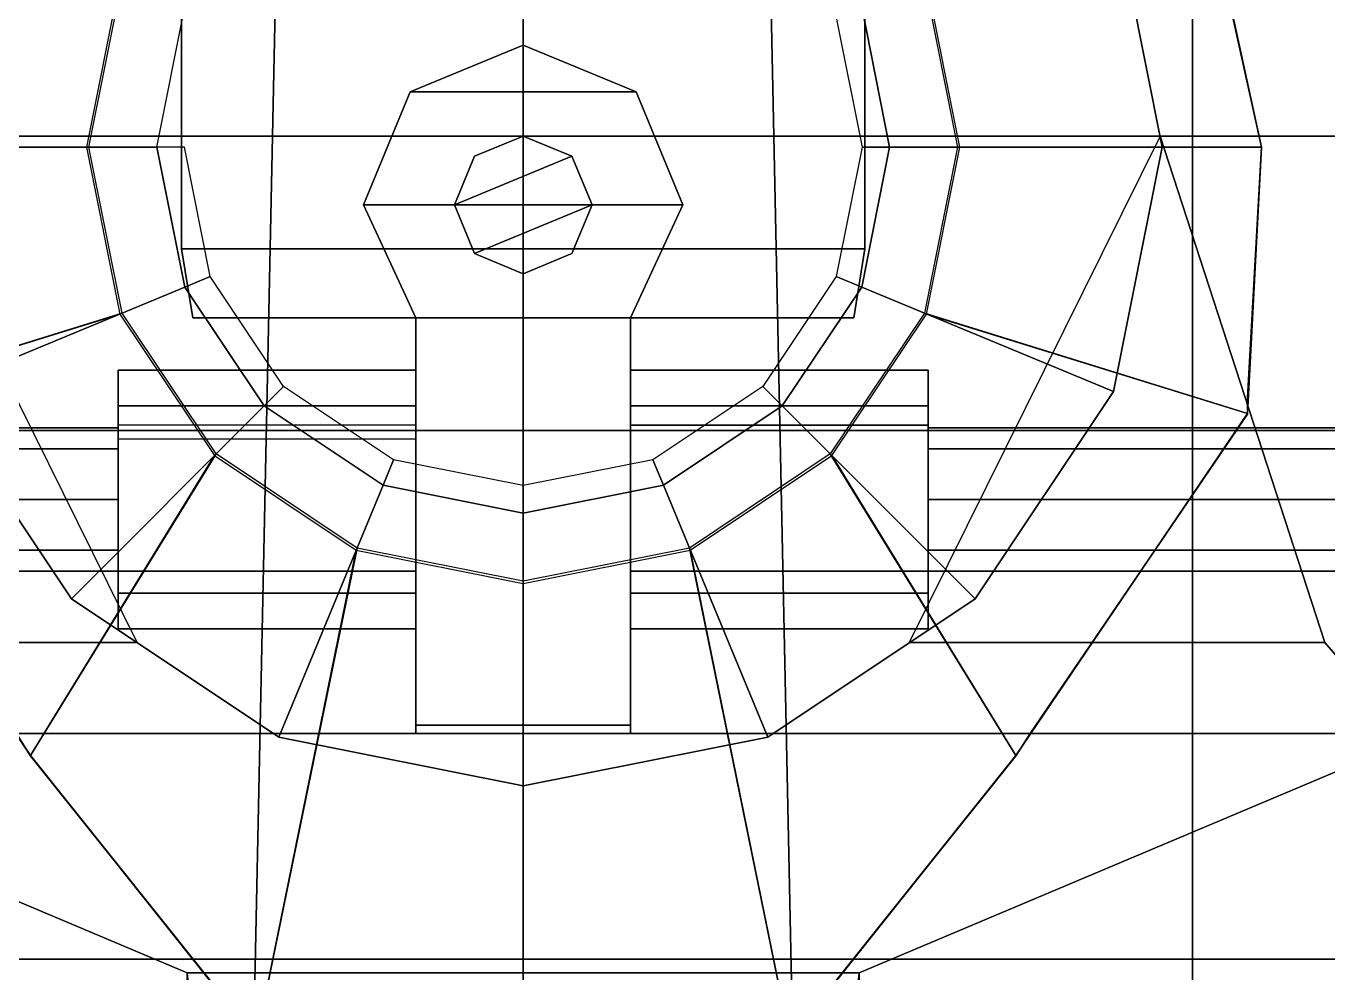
# Model space of a CAD drawing. Header units: millimetres. Extents: x -9 to 9, y -100 to 98.
# Drawn here: x -1.805 to 2.922, y 37.67 to 41.109 of the extents above; entities that cross this region are included whole.
import ezdxf

# ---------------------------------------------------------------- set-up
doc = ezdxf.new("R2010")
doc.units = ezdxf.units.MM
for name, color, linetype in [('railings', 6, 'Continuous'), ('rangefinders', 2, 'Continuous'), ('superstructure', 3, 'Continuous')]:
    doc.layers.add(name, color=color, linetype=linetype)

msp = doc.modelspace()

# ---------------------------------------------------------------- linework, layer by layer
for points in [[(-2.43, 49.81, -5.63), (-0.72, 49.81, -5.92), (-1.03, 34.97, -5.92), (-2.43, 34.97, -5.73)], [(0, 34.97, -5.97), (-1.03, 34.97, -5.92), (-0.72, 49.81, -5.92), (0, 49.81, -5.97)], [(0, 49.81, -5.97), (0.72, 49.81, -5.92), (1.03, 34.97, -5.92), (0, 34.97, -5.97)], [(2.43, 34.97, -5.73), (1.03, 34.97, -5.92), (0.72, 49.81, -5.92), (2.43, 49.81, -5.63)], [(3.55, 34.97, -5.46), (2.43, 34.97, -5.73), (2.43, 49.81, -5.63), (3.75, 49.81, -4.97)]]:
    msp.add_3dface(points)
at = {"layer": 'railings'}
for points in [[(2.68, 40.67, 19.55), (2.48, 41.58, 19.55), (2.48, 41.58, 19.44), (2.68, 40.67, 19.44)], [(2.68, 40.67, 19.44), (2.48, 41.58, 19.44), (2.48, 41.58, 19.55), (2.68, 40.67, 19.55)], [(2.68, 40.67, 19.91), (2.48, 41.58, 19.91), (2.48, 41.58, 20.02), (2.68, 40.67, 20.02)], [(2.68, 40.67, 20.02), (2.48, 41.58, 20.02), (2.48, 41.58, 19.91), (2.68, 40.67, 19.91)], [(2.68, 40.67, 19.55), (2.63, 39.76, 19.55), (2.63, 39.76, 19.44), (2.68, 40.67, 19.44)], [(2.68, 40.67, 19.44), (2.63, 39.76, 19.44), (2.63, 39.76, 19.55), (2.68, 40.67, 19.55)], [(2.68, 40.67, 19.91), (2.63, 39.76, 19.91), (2.63, 39.76, 20.02), (2.68, 40.67, 20.02)], [(2.68, 40.67, 20.02), (2.63, 39.76, 20.02), (2.63, 39.76, 19.91), (2.68, 40.67, 19.91)], [(2.63, 39.7, 18.99), (2.63, 39.7, 20.02), (2.63, 39.76, 20.02), (2.63, 39.76, 18.99)], [(2.63, 39.76, 18.99), (2.63, 39.76, 20.02), (2.63, 39.7, 20.02), (2.63, 39.7, 18.99)], [(2.63, 39.7, 19.44), (1.84, 38.54, 19.44), (1.84, 38.54, 19.55), (2.63, 39.7, 19.55)], [(2.63, 39.7, 19.55), (1.84, 38.54, 19.55), (1.84, 38.54, 19.44), (2.63, 39.7, 19.44)], [(2.63, 39.7, 20.02), (1.84, 38.54, 20.02), (1.84, 38.54, 19.91), (2.63, 39.7, 19.91)], [(2.63, 39.7, 19.91), (1.84, 38.54, 19.91), (1.84, 38.54, 20.02), (2.63, 39.7, 20.02)], [(-1.22, 37.67, 16.61), (-3.28, 38.54, 16.61), (-3.28, 38.54, 16.72), (-1.22, 37.67, 16.72)], [(-1.22, 37.67, 16.72), (-3.28, 38.54, 16.72), (-3.28, 38.54, 16.61), (-1.22, 37.67, 16.61)], [(-1.22, 37.67, 16.14), (-3.28, 38.54, 16.14), (-3.28, 38.54, 16.25), (-1.22, 37.67, 16.25)], [(-1.22, 37.67, 16.25), (-3.28, 38.54, 16.25), (-3.28, 38.54, 16.14), (-1.22, 37.67, 16.14)], [(-1.84, 38.54, 18.99), (-1.84, 38.54, 20.02), (-1.79, 38.46, 20.02), (-1.79, 38.46, 18.99)], [(-1.79, 38.46, 18.99), (-1.79, 38.46, 20.02), (-1.84, 38.54, 20.02), (-1.84, 38.54, 18.99)], [(1.22, 37.67, 16.25), (3.28, 38.54, 16.25), (3.28, 38.54, 16.14), (1.22, 37.67, 16.14)], [(1.22, 37.67, 16.14), (3.28, 38.54, 16.14), (3.28, 38.54, 16.25), (1.22, 37.67, 16.25)], [(1.22, 37.67, 16.61), (3.28, 38.54, 16.61), (3.28, 38.54, 16.72), (1.22, 37.67, 16.72)], [(1.22, 37.67, 16.72), (3.28, 38.54, 16.72), (3.28, 38.54, 16.61), (1.22, 37.67, 16.61)], [(1.84, 38.54, 18.99), (1.84, 38.54, 20.02), (1.79, 38.46, 20.02), (1.79, 38.46, 18.99)], [(1.79, 38.46, 18.99), (1.79, 38.46, 20.02), (1.84, 38.54, 20.02), (1.84, 38.54, 18.99)], [(-1.79, 38.46, 19.91), (-1.03, 37.51, 19.91), (-1.03, 37.51, 20.02), (-1.789, 38.46, 20.02)], [(-1.789, 38.46, 20.02), (-1.03, 37.51, 20.02), (-1.03, 37.51, 19.91), (-1.79, 38.46, 19.91)], [(-1.789, 38.46, 19.55), (-1.03, 37.51, 19.55), (-1.03, 37.51, 19.44), (-1.79, 38.46, 19.44)], [(-1.79, 38.46, 19.44), (-1.03, 37.51, 19.44), (-1.03, 37.51, 19.55), (-1.789, 38.46, 19.55)], [(1.79, 38.46, 19.44), (1.03, 37.51, 19.44), (1.03, 37.51, 19.55), (1.789, 38.46, 19.55)], [(1.789, 38.46, 19.55), (1.03, 37.51, 19.55), (1.03, 37.51, 19.44), (1.79, 38.46, 19.44)], [(1.789, 38.46, 20.02), (1.03, 37.51, 20.02), (1.03, 37.51, 19.91), (1.79, 38.46, 19.91)], [(1.79, 38.46, 19.91), (1.03, 37.51, 19.91), (1.03, 37.51, 20.02), (1.789, 38.46, 20.02)], [(-1.22, 37.67, 15.69), (-1.22, 37.67, 16.72), (-1.12, 37.67, 16.72), (-1.12, 37.67, 15.69)], [(-1.12, 37.67, 15.69), (-1.12, 37.67, 16.72), (-1.22, 37.67, 16.72), (-1.22, 37.67, 15.69)], [(1.12, 37.67, 15.69), (1.12, 37.67, 16.72), (1.22, 37.67, 16.72), (1.22, 37.67, 15.69)], [(1.22, 37.67, 15.69), (1.22, 37.67, 16.72), (1.12, 37.67, 16.72), (1.12, 37.67, 15.69)]]:
    msp.add_3dface(points, dxfattribs=at)
at = {"layer": 'rangefinders'}
for points in [[(-1.24, 41.3, 23.14), (-1.24, 41.3, 20.51), (-1.24, 40.3, 20.51), (-1.24, 40.3, 23.14)], [(-1.24, 40.3, 20.51), (-1.24, 41.3, 20.51), (1.24, 41.3, 20.51), (1.24, 40.3, 20.51)], [(1.24, 40.3, 23.14), (1.24, 41.3, 23.14), (-1.24, 41.3, 23.14), (-1.24, 40.3, 23.14)], [(1.24, 40.3, 20.51), (1.24, 41.3, 20.51), (1.24, 41.3, 23.14), (1.24, 40.3, 23.14)], [(0.4101, 40.8701, 23.47), (0, 41.04, 23.47), (0, 41.04, 23.47), (-0.4102, 40.87, 23.47)], [(0, 41.04, 23.14), (-0.4101, 40.8701, 23.14), (-0.4101, 40.8701, 23.47), (0, 41.04, 23.47)], [(0.4101, 40.8701, 23.14), (0, 41.04, 23.14), (0, 41.04, 23.47), (0.4101, 40.8701, 23.47)], [(-0.4101, 40.8701, 23.14), (-0.58, 40.46, 23.14), (-0.58, 40.46, 23.47), (-0.4101, 40.8701, 23.47)], [(0.58, 40.46, 23.47), (0.4101, 40.8701, 23.47), (-0.4102, 40.87, 23.47), (-0.58, 40.4599, 23.47)], [(0.58, 40.46, 23.14), (0.4101, 40.8701, 23.14), (0.4101, 40.8701, 23.47), (0.58, 40.46, 23.47)], [(-0.25, 40.46, 23.99), (0.1768, 40.6368, 23.99), (0, 40.71, 23.99), (-0.1768, 40.6368, 23.99)], [(0, 40.71, 23.47), (-0.1768, 40.6368, 23.47), (-0.1768, 40.6368, 23.99), (0, 40.71, 23.99)], [(0.1768, 40.6368, 23.47), (0, 40.71, 23.47), (0, 40.71, 23.99), (0.1768, 40.6368, 23.99)], [(-0.1768, 40.6368, 23.47), (-0.25, 40.46, 23.47), (-0.25, 40.46, 23.99), (-0.1768, 40.6368, 23.99)], [(-0.1768, 40.2832, 23.99), (0.25, 40.46, 23.99), (0.1768, 40.6368, 23.99), (-0.25, 40.46, 23.99)], [(0.25, 40.46, 23.47), (0.1768, 40.6368, 23.47), (0.1768, 40.6368, 23.99), (0.25, 40.46, 23.99)], [(-0.58, 40.46, 23.14), (-0.39, 40.0499, 23.14), (-0.39, 40.0499, 23.47), (-0.58, 40.46, 23.47)], [(0.39, 40.0499, 23.47), (0.58, 40.46, 23.47), (-0.58, 40.46, 23.47), (-0.39, 40.0499, 23.47)], [(-0.25, 40.46, 23.47), (-0.1768, 40.2832, 23.47), (-0.1768, 40.2832, 23.99), (-0.25, 40.46, 23.99)], [(0, 40.21, 23.99), (0.1768, 40.2832, 23.99), (0.25, 40.46, 23.99), (-0.1768, 40.2832, 23.99)], [(0.1768, 40.2832, 23.47), (0.25, 40.46, 23.47), (0.25, 40.46, 23.99), (0.1768, 40.2832, 23.99)], [(0.39, 40.0499, 23.14), (0.58, 40.46, 23.14), (0.58, 40.46, 23.47), (0.39, 40.0499, 23.47)], [(-1.24, 40.3, 23.14), (-1.24, 40.3, 20.51), (-1.2, 40.05, 20.51), (-1.2, 40.05, 23.14)], [(-1.2, 40.05, 20.51), (-1.24, 40.3, 20.51), (1.24, 40.3, 20.51), (1.2, 40.05, 20.51)], [(1.2, 40.05, 23.14), (1.24, 40.3, 23.14), (-1.24, 40.3, 23.14), (-1.2, 40.05, 23.14)], [(-0.1768, 40.2832, 23.47), (0, 40.21, 23.47), (0, 40.21, 23.99), (-0.1768, 40.2832, 23.99)], [(0, 40.21, 23.47), (0.1768, 40.2832, 23.47), (0.1768, 40.2832, 23.99), (0, 40.21, 23.99)], [(1.2, 40.05, 20.51), (1.24, 40.3, 20.51), (1.24, 40.3, 23.14), (1.2, 40.05, 23.14)], [(-1.2, 40.05, 23.14), (-1.2, 40.05, 20.51), (-0.39, 40.05, 20.51), (-0.39, 40.0499, 23.14)], [(-0.39, 40.05, 23.47), (-0.39, 40.05, 20.51), (-0.39, 38.54, 20.51), (-0.39, 38.57, 23.47)], [(-0.39, 38.54, 20.51), (-0.39, 40.05, 20.51), (0.39, 40.05, 20.51), (0.39, 38.54, 20.51)], [(0.39, 38.57, 23.47), (0.39, 40.05, 23.47), (-0.39, 40.05, 23.47), (-0.39, 38.57, 23.47)], [(0.39, 38.54, 20.51), (0.39, 40.05, 20.51), (0.39, 40.05, 23.47), (0.39, 38.57, 23.47)], [(0.39, 40.05, 23.14), (0.39, 40.05, 20.51), (1.2, 40.05, 20.51), (1.2, 40.0499, 23.14)], [(-1.47, 39.86, 22.3), (-1.47, 38.92, 22.3), (-1.47, 38.92, 23.1), (-1.47, 39.86, 23.1)], [(-0.39, 39.86, 23.1), (-0.39, 39.86, 22.3), (-1.47, 39.86, 22.3), (-1.47, 39.86, 23.1)], [(-1.47, 38.92, 22.3), (-1.47, 39.86, 22.3), (-1.47, 39.66, 22.07), (-1.47, 39.13, 22.07)], [(-1.47, 39.66, 22.07), (-1.47, 39.86, 22.3), (-0.39, 39.86, 22.3), (-0.39, 39.66, 22.07)], [(-1.47, 39.86, 23.1), (-1.47, 38.92, 23.1), (-1.47, 39.05, 23.28), (-1.47, 39.73, 23.28)], [(-0.39, 39.73, 23.28), (-0.39, 39.86, 23.1), (-1.47, 39.86, 23.1), (-1.47, 39.73, 23.28)], [(-1.47, 39.86, 20.84), (-1.47, 38.92, 20.84), (-1.47, 38.92, 21.64), (-1.47, 39.86, 21.64)], [(-0.39, 39.86, 21.64), (-0.39, 39.86, 20.84), (-1.47, 39.86, 20.84), (-1.47, 39.86, 21.64)], [(-1.47, 38.92, 20.84), (-1.47, 39.86, 20.84), (-1.47, 39.66, 20.61), (-1.47, 39.13, 20.61)], [(-1.47, 39.66, 20.61), (-1.47, 39.86, 20.84), (-0.39, 39.86, 20.84), (-0.39, 39.66, 20.61)], [(-1.47, 39.86, 21.64), (-1.47, 38.92, 21.64), (-1.47, 39.05, 21.82), (-1.47, 39.73, 21.82)], [(-0.39, 39.73, 21.82), (-0.39, 39.86, 21.64), (-1.47, 39.86, 21.64), (-1.47, 39.73, 21.82)], [(1.47, 39.73, 23.28), (1.47, 39.86, 23.1), (0.39, 39.86, 23.1), (0.39, 39.73, 23.28)], [(1.47, 39.86, 23.1), (1.47, 39.86, 22.3), (0.39, 39.86, 22.3), (0.39, 39.86, 23.1)], [(0.39, 39.66, 22.07), (0.39, 39.86, 22.3), (1.47, 39.86, 22.3), (1.47, 39.66, 22.07)], [(1.47, 39.86, 21.64), (1.47, 39.86, 20.84), (0.39, 39.86, 20.84), (0.39, 39.86, 21.64)], [(0.39, 39.66, 20.61), (0.39, 39.86, 20.84), (1.47, 39.86, 20.84), (1.47, 39.66, 20.61)], [(1.47, 39.73, 21.82), (1.47, 39.86, 21.64), (0.39, 39.86, 21.64), (0.39, 39.73, 21.82)], [(1.47, 38.92, 23.1), (1.47, 39.86, 23.1), (1.47, 39.73, 23.28), (1.47, 39.05, 23.28)], [(1.47, 38.92, 22.3), (1.47, 39.86, 22.3), (1.47, 39.86, 23.1), (1.47, 38.92, 23.1)], [(1.47, 39.86, 22.3), (1.47, 38.92, 22.3), (1.47, 39.13, 22.07), (1.47, 39.66, 22.07)], [(1.47, 38.92, 20.84), (1.47, 39.86, 20.84), (1.47, 39.86, 21.64), (1.47, 38.92, 21.64)], [(1.47, 39.86, 20.84), (1.47, 38.92, 20.84), (1.47, 39.13, 20.61), (1.47, 39.66, 20.61)], [(1.47, 38.92, 21.64), (1.47, 39.86, 21.64), (1.47, 39.73, 21.82), (1.47, 39.05, 21.82)], [(-1.47, 39.73, 23.28), (-1.47, 39.05, 23.28), (-0.39, 39.05, 23.28), (-0.39, 39.73, 23.28)], [(-1.47, 39.73, 21.82), (-1.47, 39.05, 21.82), (-0.39, 39.05, 21.82), (-0.39, 39.73, 21.82)], [(1.47, 39.05, 23.28), (1.47, 39.73, 23.28), (0.39, 39.73, 23.28), (0.39, 39.05, 23.28)], [(1.47, 39.05, 21.82), (1.47, 39.73, 21.82), (0.39, 39.73, 21.82), (0.39, 39.05, 21.82)], [(1.47, 39.66, 22.07), (1.47, 39.13, 22.07), (0.39, 39.13, 22.07), (0.39, 39.66, 22.07)], [(1.47, 39.66, 20.61), (1.47, 39.13, 20.61), (0.39, 39.13, 20.61), (0.39, 39.66, 20.61)], [(-1.47, 39.65, 22.79), (-1.47, 39.5738, 22.6062), (-3.47, 39.5738, 22.6062), (-3.47, 39.65, 22.79)], [(-1.47, 39.5738, 22.9738), (-1.47, 39.65, 22.79), (-3.47, 39.65, 22.79), (-3.47, 39.5738, 22.9738)], [(-1.47, 39.65, 21.33), (-1.47, 39.5738, 21.1462), (-3.47, 39.5738, 21.1462), (-3.47, 39.65, 21.33)], [(-1.47, 39.5738, 21.5138), (-1.47, 39.65, 21.33), (-3.47, 39.65, 21.33), (-3.47, 39.5738, 21.5138)], [(-1.47, 39.13, 22.07), (-1.47, 39.61, 22.07), (-0.39, 39.61, 22.07), (-0.39, 39.13, 22.07)], [(-1.47, 39.13, 20.61), (-1.47, 39.61, 20.61), (-0.39, 39.61, 20.61), (-0.39, 39.13, 20.61)], [(1.47, 39.65, 22.79), (1.47, 39.5738, 22.9738), (3.47, 39.5738, 22.9738), (3.47, 39.65, 22.79)], [(1.47, 39.5738, 22.6062), (1.47, 39.65, 22.79), (3.47, 39.65, 22.79), (3.47, 39.5738, 22.6062)], [(1.47, 39.5738, 21.1462), (1.47, 39.65, 21.33), (3.47, 39.65, 21.33), (3.47, 39.5738, 21.1462)], [(1.47, 39.65, 21.33), (1.47, 39.5738, 21.5138), (3.47, 39.5738, 21.5138), (3.47, 39.65, 21.33)], [(-1.47, 39.5738, 22.6062), (-1.47, 39.39, 22.53), (-3.47, 39.39, 22.53), (-3.47, 39.5738, 22.6062)], [(-1.47, 39.39, 23.05), (-1.47, 39.5738, 22.9738), (-3.47, 39.5738, 22.9738), (-3.47, 39.39, 23.05)], [(-1.47, 39.5738, 21.1462), (-1.47, 39.39, 21.07), (-3.47, 39.39, 21.07), (-3.47, 39.5738, 21.1462)], [(-1.47, 39.39, 21.59), (-1.47, 39.5738, 21.5138), (-3.47, 39.5738, 21.5138), (-3.47, 39.39, 21.59)], [(1.47, 39.5738, 22.9738), (1.47, 39.39, 23.05), (3.47, 39.39, 23.05), (3.47, 39.5738, 22.9738)], [(1.47, 39.39, 22.53), (1.47, 39.5738, 22.6062), (3.47, 39.5738, 22.6062), (3.47, 39.39, 22.53)], [(1.47, 39.39, 21.07), (1.47, 39.5738, 21.1462), (3.47, 39.5738, 21.1462), (3.47, 39.39, 21.07)], [(1.47, 39.5738, 21.5138), (1.47, 39.39, 21.59), (3.47, 39.39, 21.59), (3.47, 39.5738, 21.5138)], [(-1.47, 39.39, 22.53), (-1.47, 39.2062, 22.6062), (-3.47, 39.2062, 22.6062), (-3.47, 39.39, 22.53)], [(-1.47, 39.2062, 22.9738), (-1.47, 39.39, 23.05), (-3.47, 39.39, 23.05), (-3.47, 39.2062, 22.9738)], [(-1.47, 39.39, 21.07), (-1.47, 39.2062, 21.1462), (-3.47, 39.2062, 21.1462), (-3.47, 39.39, 21.07)], [(-1.47, 39.2062, 21.5138), (-1.47, 39.39, 21.59), (-3.47, 39.39, 21.59), (-3.47, 39.2062, 21.5138)], [(1.47, 39.39, 23.05), (1.47, 39.2062, 22.9738), (3.47, 39.2062, 22.9738), (3.47, 39.39, 23.05)], [(1.47, 39.2062, 22.6062), (1.47, 39.39, 22.53), (3.47, 39.39, 22.53), (3.47, 39.2062, 22.6062)], [(1.47, 39.2062, 21.1462), (1.47, 39.39, 21.07), (3.47, 39.39, 21.07), (3.47, 39.2062, 21.1462)], [(1.47, 39.39, 21.59), (1.47, 39.2062, 21.5138), (3.47, 39.2062, 21.5138), (3.47, 39.39, 21.59)], [(-1.47, 39.2062, 22.6062), (-1.47, 39.13, 22.79), (-3.47, 39.13, 22.79), (-3.47, 39.2062, 22.6062)], [(-1.47, 39.13, 22.79), (-1.47, 39.2062, 22.9738), (-3.47, 39.2062, 22.9738), (-3.47, 39.13, 22.79)], [(-1.47, 39.2062, 21.1462), (-1.47, 39.13, 21.33), (-3.47, 39.13, 21.33), (-3.47, 39.2062, 21.1462)], [(-1.47, 39.13, 21.33), (-1.47, 39.2062, 21.5138), (-3.47, 39.2062, 21.5138), (-3.47, 39.13, 21.33)], [(1.47, 39.2062, 22.9738), (1.47, 39.13, 22.79), (3.47, 39.13, 22.79), (3.47, 39.2062, 22.9738)], [(1.47, 39.13, 22.79), (1.47, 39.2062, 22.6062), (3.47, 39.2062, 22.6062), (3.47, 39.13, 22.79)], [(1.47, 39.13, 21.33), (1.47, 39.2062, 21.1462), (3.47, 39.2062, 21.1462), (3.47, 39.13, 21.33)], [(1.47, 39.2062, 21.5138), (1.47, 39.13, 21.33), (3.47, 39.13, 21.33), (3.47, 39.2062, 21.5138)], [(-0.39, 39.13, 22.07), (-0.39, 38.92, 22.3), (-1.47, 38.92, 22.3), (-1.47, 39.13, 22.07)], [(-0.39, 39.13, 20.61), (-0.39, 38.92, 20.84), (-1.47, 38.92, 20.84), (-1.47, 39.13, 20.61)], [(1.47, 39.13, 22.07), (1.47, 38.92, 22.3), (0.39, 38.92, 22.3), (0.39, 39.13, 22.07)], [(1.47, 39.13, 20.61), (1.47, 38.92, 20.84), (0.39, 38.92, 20.84), (0.39, 39.13, 20.61)], [(-1.47, 39.05, 23.28), (-1.47, 38.92, 23.1), (-0.39, 38.92, 23.1), (-0.39, 39.05, 23.28)], [(-1.47, 39.05, 21.82), (-1.47, 38.92, 21.64), (-0.39, 38.92, 21.64), (-0.39, 39.05, 21.82)], [(0.39, 39.05, 23.28), (0.39, 38.92, 23.1), (1.47, 38.92, 23.1), (1.47, 39.05, 23.28)], [(0.39, 39.05, 21.82), (0.39, 38.92, 21.64), (1.47, 38.92, 21.64), (1.47, 39.05, 21.82)], [(-1.47, 38.92, 23.1), (-1.47, 38.92, 22.3), (-0.39, 38.92, 22.3), (-0.39, 38.92, 23.1)], [(-1.47, 38.92, 21.64), (-1.47, 38.92, 20.84), (-0.39, 38.92, 20.84), (-0.39, 38.92, 21.64)], [(0.39, 38.92, 23.1), (0.39, 38.92, 22.3), (1.47, 38.92, 22.3), (1.47, 38.92, 23.1)], [(0.39, 38.92, 21.64), (0.39, 38.92, 20.84), (1.47, 38.92, 20.84), (1.47, 38.92, 21.64)], [(-0.39, 38.57, 23.47), (-0.39, 38.54, 20.51), (0.39, 38.54, 20.51), (0.39, 38.57, 23.47)]]:
    msp.add_3dface(points, dxfattribs=at)
at = {"layer": 'superstructure'}
for points in [[(-3.71, 40.71, 11.95), (-1.23, 44.39, 11.95), (1.23, 44.39, 11.95), (3.71, 40.71, 11.95)], [(1.23, 44.39, 14.56), (-1.23, 44.39, 14.56), (-3.71, 40.71, 14.56), (3.71, 40.71, 14.56)], [(-3.71, 40.71, 14.56), (-1.23, 44.39, 14.56), (-1.23, 44.39, 11.95), (-3.71, 40.71, 11.95)], [(3.71, 40.71, 11.95), (1.23, 44.39, 11.95), (1.23, 44.39, 14.56), (3.71, 40.71, 14.56)], [(3.28, 42.98, 15.69), (-3.28, 42.98, 15.69), (-3.28, 38.54, 15.69), (3.28, 38.54, 15.69)], [(-2.68, 40.67, 18.94), (-2.47, 41.6382, 18.94), (-1.4646, 41.2767, 18.94), (-1.5853, 40.67, 18.94)], [(-1.5766, 40.67, 18.99), (-1.4566, 41.2734, 18.99), (-2.47, 41.6382, 18.99), (-2.68, 40.67, 18.99)], [(1.4566, 41.2734, 18.99), (1.5766, 40.67, 18.99), (2.68, 40.67, 18.99), (2.47, 41.6382, 18.99)], [(2.47, 41.6382, 18.94), (2.68, 40.67, 18.94), (1.5853, 40.67, 18.94), (1.4646, 41.2767, 18.94)], [(2.47, 41.6382, 18.99), (2.68, 40.67, 18.99), (2.68, 40.67, 18.94), (2.47, 41.6382, 18.94)], [(-2.1434, 41.5578, 14.68), (-2.32, 40.67, 14.68), (-1.33, 40.67, 20.42), (-1.2288, 41.179, 20.42)], [(2.32, 40.67, 14.68), (2.1434, 41.5578, 14.68), (1.2288, 41.179, 20.42), (1.33, 40.67, 20.42)], [(2.32, 40.67, 7.23), (2.1434, 41.5578, 7.23), (2.1434, 41.5578, 14.68), (2.32, 40.67, 14.68)], [(-3.13, 41.5, 9.77), (-5.55, 39.64, 9.77), (5.55, 39.64, 9.77), (3.13, 41.5, 9.77)], [(3.71, 40.71, 12), (-3.71, 40.71, 12), (-3.71, 36.63, 12), (3.71, 36.63, 12)], [(-2.91, 38.87, 11.95), (-1.4018, 38.87, 11.95), (-2.312, 40.71, 11.95)], [(1.4018, 38.87, 11.95), (2.91, 38.87, 11.95), (2.312, 40.71, 11.95)], [(2.312, 40.71, 12), (3.71, 40.71, 12), (3.71, 40.71, 14.56), (2.312, 40.71, 14.56)], [(2.91, 38.87, 11.95), (3.04, 38.72, 11.95), (3.71, 40.71, 11.95), (2.312, 40.71, 11.95)], [(-2.63, 39.7018, 18.94), (-2.68, 40.67, 18.94), (-1.5853, 40.67, 18.94), (-1.4646, 40.0633, 18.94)], [(-1.4566, 40.0666, 18.99), (-1.5766, 40.67, 18.99), (-2.68, 40.67, 18.99), (-2.63, 39.7018, 18.99)], [(-2.32, 40.67, 14.68), (-2.1434, 39.7822, 14.68), (-1.2288, 40.161, 20.42), (-1.33, 40.67, 20.42)], [(2.1434, 39.7822, 14.68), (2.32, 40.67, 14.68), (1.33, 40.67, 20.42), (1.2288, 40.161, 20.42)], [(1.5766, 40.67, 18.99), (1.4566, 40.0666, 18.99), (2.63, 39.7018, 18.99), (2.68, 40.67, 18.99)], [(2.68, 40.67, 18.94), (2.63, 39.7018, 18.94), (1.4646, 40.0633, 18.94), (1.5853, 40.67, 18.94)], [(2.1434, 39.7822, 7.23), (2.32, 40.67, 7.23), (2.32, 40.67, 14.68), (2.1434, 39.7822, 14.68)], [(2.68, 40.67, 18.99), (2.63, 39.7018, 18.99), (2.63, 39.7018, 18.94), (2.68, 40.67, 18.94)], [(-2.1434, 39.7822, 14.68), (-1.6405, 39.0295, 14.68), (-0.9405, 39.7295, 20.42), (-1.2288, 40.161, 20.42)], [(1.6405, 39.0295, 14.68), (2.1434, 39.7822, 14.68), (1.2288, 40.161, 20.42), (0.9405, 39.7295, 20.42)], [(-1.1149, 39.5551, 18.99), (-1.4566, 40.0666, 18.99), (-2.63, 39.7018, 18.99), (-1.789, 38.46, 18.99)], [(-1.789, 38.46, 18.94), (-2.63, 39.7018, 18.94), (-1.4646, 40.0633, 18.94), (-1.1209, 39.5491, 18.94)], [(1.4566, 40.0666, 18.99), (1.1149, 39.5551, 18.99), (1.789, 38.46, 18.99), (2.63, 39.7018, 18.99)], [(2.63, 39.7018, 18.94), (1.789, 38.46, 18.94), (1.1209, 39.5491, 18.94), (1.4646, 40.0633, 18.94)], [(-2.1434, 39.7822, 7.23), (-1.6405, 39.0295, 7.23), (-1.6405, 39.0295, 14.68), (-2.1434, 39.7822, 14.68)], [(1.6405, 39.0295, 7.23), (2.1434, 39.7822, 7.23), (2.1434, 39.7822, 14.68), (1.6405, 39.0295, 14.68)], [(-1.6405, 39.0295, 14.68), (-0.8878, 38.5266, 14.68), (-0.509, 39.4412, 20.42), (-0.9405, 39.7295, 20.42)], [(0.8878, 38.5266, 14.68), (1.6405, 39.0295, 14.68), (0.9405, 39.7295, 20.42), (0.509, 39.4412, 20.42)], [(-1.789, 38.46, 18.99), (-2.63, 39.7018, 18.99), (-2.63, 39.7018, 18.94), (-1.789, 38.46, 18.94)], [(2.63, 39.7018, 18.99), (1.789, 38.46, 18.99), (1.789, 38.46, 18.94), (2.63, 39.7018, 18.94)], [(-5.55, 39.64, 9.77), (-6.35, 37.72, 9.77), (6.35, 37.72, 9.77), (5.55, 39.64, 9.77)], [(-0.6034, 39.2134, 18.99), (-1.1149, 39.5551, 18.99), (-1.789, 38.46, 18.99), (-0.9682, 37.43, 18.99)], [(-0.9682, 37.43, 18.94), (-1.789, 38.46, 18.94), (-1.1209, 39.5491, 18.94), (-0.6067, 39.2054, 18.94)], [(1.1149, 39.5551, 18.99), (0.6034, 39.2134, 18.99), (0.9682, 37.43, 18.99), (1.789, 38.46, 18.99)], [(1.789, 38.46, 18.94), (0.9682, 37.43, 18.94), (0.6067, 39.2054, 18.94), (1.1209, 39.5491, 18.94)], [(-0.8878, 38.5266, 14.68), (0, 38.35, 14.68), (0, 39.34, 20.42), (-0.509, 39.4412, 20.42)], [(0, 38.35, 14.68), (0.8878, 38.5266, 14.68), (0.509, 39.4412, 20.42), (0, 39.34, 20.42)], [(0, 39.0934, 18.99), (-0.6034, 39.2134, 18.99), (-0.9682, 37.43, 18.99), (0, 36.69, 18.99)], [(0, 36.69, 18.94), (-0.9682, 37.43, 18.94), (-0.6067, 39.2054, 18.94), (0, 39.0847, 18.94)], [(0.6034, 39.2134, 18.99), (0, 39.0934, 18.99), (0, 36.69, 18.99), (0.9682, 37.43, 18.99)], [(0.9682, 37.43, 18.94), (0, 36.69, 18.94), (0, 39.0847, 18.94), (0.6067, 39.2054, 18.94)], [(-1.6405, 39.0295, 7.23), (-0.8878, 38.5266, 7.23), (-0.8878, 38.5266, 14.68), (-1.6405, 39.0295, 14.68)], [(0.8878, 38.5266, 7.23), (1.6405, 39.0295, 7.23), (1.6405, 39.0295, 14.68), (0.8878, 38.5266, 14.68)], [(-1.4018, 38.87, 9.77), (-2.91, 38.87, 9.77), (-2.91, 38.87, 11.95), (-1.4018, 38.87, 11.95)], [(2.91, 38.87, 9.77), (1.4018, 38.87, 9.77), (1.4018, 38.87, 11.95), (2.91, 38.87, 11.95)], [(3.04, 38.72, 9.77), (2.91, 38.87, 9.77), (2.91, 38.87, 11.95), (3.04, 38.72, 11.95)], [(3.28, 38.54, 15.69), (-3.28, 38.54, 15.69), (-1.22, 37.67, 15.69), (1.22, 37.67, 15.69)], [(-1.22, 37.67, 15.69), (-3.28, 38.54, 15.69), (-3.28, 38.54, 15.64), (-1.22, 37.67, 15.64)], [(-0.8878, 38.5266, 7.23), (0, 38.35, 7.23), (0, 38.35, 14.68), (-0.8878, 38.5266, 14.68)], [(0, 38.35, 7.23), (0.8878, 38.5266, 7.23), (0.8878, 38.5266, 14.68), (0, 38.35, 14.68)], [(1.22, 37.67, 15.64), (3.28, 38.54, 15.64), (3.28, 38.54, 15.69), (1.22, 37.67, 15.69)], [(-0.9682, 37.43, 18.99), (-1.789, 38.46, 18.99), (-1.789, 38.46, 18.94), (-0.9682, 37.43, 18.94)], [(1.789, 38.46, 18.99), (0.9682, 37.43, 18.99), (0.9682, 37.43, 18.94), (1.789, 38.46, 18.94)], [(6.35, 29.25, 9.77), (6.35, 37.72, 9.77), (-6.35, 37.72, 9.77), (-6.35, 29.25, 9.77)], [(1.22, 37.67, 14.35), (-1.22, 37.67, 14.35), (-1.22, 37.67, 14.4), (1.22, 37.67, 14.4)], [(1.22, 37.67, 15.69), (-1.22, 37.67, 15.69), (-1.22, 37.67, 15.64), (1.22, 37.67, 15.64)], [(1.22, 35.64, 14.4), (1.22, 37.67, 14.4), (-1.22, 37.67, 14.4), (-1.22, 35.64, 14.4)], [(-1.22, 35.64, 14.4), (-1.22, 37.67, 14.4), (-1.22, 37.67, 14.35), (-1.22, 35.64, 14.35)], [(-1.22, 35.64, 14.35), (-1.22, 37.67, 14.35), (-1.22, 37.67, 14.35), (-1.04, 35.8, 14.35)], [(1.04, 35.8, 14.35), (-1.04, 35.8, 14.35), (-1.22, 37.67, 14.35), (1.22, 37.67, 14.35)], [(1.04, 35.8, 14.35), (1.22, 37.67, 14.35), (1.22, 37.67, 14.35), (1.22, 35.64, 14.35)], [(1.22, 35.64, 14.35), (1.22, 37.67, 14.35), (1.22, 37.67, 14.4), (1.22, 35.64, 14.4)]]:
    msp.add_3dface(points, dxfattribs=at)

# ---------------------------------------------------------------- meshes
mesh = msp.add_polymesh((2, 16), dxfattribs=dict(at, n_close=True))
for k, corner in enumerate([(-1.33, 40.67, 20.42), (-1.2288, 40.161, 20.42), (-0.9405, 39.7295, 20.42), (-0.509, 39.4412, 20.42), (0, 39.34, 20.42), (0.509, 39.4412, 20.42), (0.9405, 39.7295, 20.42), (1.2288, 40.161, 20.42), (1.33, 40.67, 20.42), (1.2288, 41.179, 20.42), (0.9405, 41.6105, 20.42), (0.509, 41.8988, 20.42), (0, 42, 20.42), (-0.509, 41.8988, 20.42), (-0.9405, 41.6105, 20.42), (-1.2288, 41.179, 20.42), (-1.23, 40.67, 20.51), (-1.1364, 40.1993, 20.51), (-0.8697, 39.8003, 20.51), (-0.4707, 39.5336, 20.51), (0, 39.44, 20.51), (0.4707, 39.5336, 20.51), (0.8697, 39.8003, 20.51), (1.1364, 40.1993, 20.51), (1.23, 40.67, 20.51), (1.1364, 41.1407, 20.51), (0.8697, 41.5397, 20.51), (0.4707, 41.8064, 20.51), (0, 41.9, 20.51), (-0.4707, 41.8064, 20.51), (-0.8697, 41.5397, 20.51), (-1.1364, 41.1407, 20.51)]):
    mesh.set_mesh_vertex(divmod(k, 16), corner)

doc.saveas('drawing.dxf')
